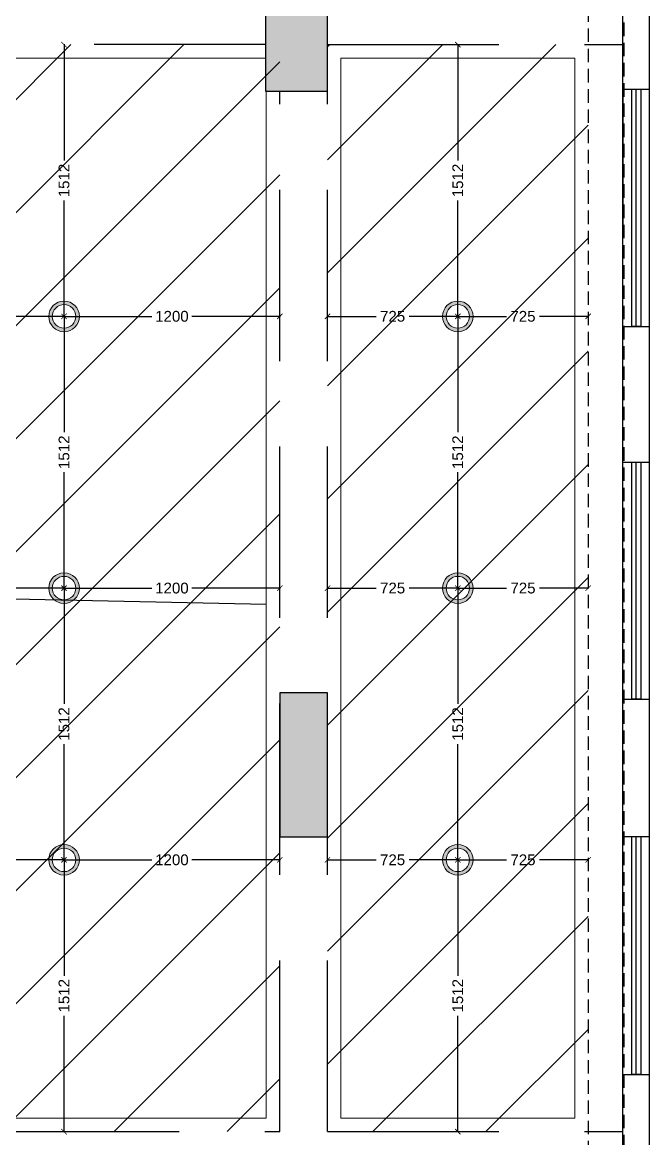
# Model space of a CAD drawing. Header units: millimetres. Extents: x 1464389 to 1998638, y -29162 to 256806.
# Drawn here: x 1727857 to 1731346, y 201195 to 207404 of the extents above; entities that cross this region are included whole.
import ezdxf

# ---------------------------------------------------------------- set-up
doc = ezdxf.new("R2010")
doc.units = ezdxf.units.MM
doc.header["$LTSCALE"] = 15
doc.header["$PDMODE"] = 35
doc.linetypes.add('DASHED2', pattern=[0.375, 0.25, -0.125])
doc.linetypes.add('HIDDEN', pattern=[9.525, 6.35, -3.175])
doc.layers.get('0').update_dxf_attribs({"lineweight": 5})
for name, color, linetype in [('A-WNDW', 4, 'Continuous'), ('COLUMN', 14, 'Continuous'), ('GFC Columns', 6, 'Continuous'), ('GFC Walls', 14, 'Continuous'), ('Layer 1', 7, 'Continuous'), ('S-beamline-7', 8, 'HIDDEN'), ('S-col-3', 3, 'Continuous'), ('S-pchat-9', 9, 'Continuous'), ('S-rcshd-252', 252, 'Continuous')]:
    doc.layers.add(name, color=color, linetype=linetype)
doc.layers.add('dimension', color=1, linetype='Continuous', lineweight=25)
doc.styles.add('ARIAL', font='arial.ttf')
doc.dimstyles.new('SC-25', dxfattribs={"dimtxt": 60, "dimasz": 30, "dimexe": 0, "dimexo": 0, "dimgap": 25, "dimtad": 0, "dimdec": 0, "dimzin": 0, "dimdsep": 46, "dimtxsty": 'ARIAL', "dimblk": 'ARCHTICK', "dimcen": 0.09, "dimdle": 3, "dimclrd": 251, "dimclre": 251, "dimclrt": 1, "dimadec": 0, "dimazin": 0, "dimtfac": 1, "dimtdec": 0, "dimtofl": 0, "dimtmove": 0, "dimatfit": 2, "dimfxl": 100, "dimtolj": 1, "dimtzin": 0, "dimarcsym": 0})

# ---------------------------------------------------------------- blocks, each defined once
blk = doc.blocks.new('C')
at = {"layer": 'S-rcshd-252'}
h = blk.add_hatch(color=1, dxfattribs=at)
h.dxf.hatch_style = 1
h.paths.add_polyline_path([(2188410.8, 910773.9), (2187960.8, 910773.9), (2187960.8, 909873.9), (2188260.8, 909873.9), (2188410.8, 909873.9)])
h.paths.add_polyline_path([(2188410.8, 899640.6), (2188260.8, 899640.6), (2187960.8, 899640.6), (2187960.8, 898740.6), (2188410.8, 898740.6)])
h.paths.add_polyline_path([(2188710.8, 896750.2), (2187960.8, 896750.2), (2187960.8, 896550.3), (2188710.8, 896550.3)])
h.paths.add_polyline_path([(2193256.1, 899640.7), (2192781.1, 899640.7), (2192781.1, 898685.7), (2193256.1, 898685.7)])
h.paths.add_polyline_path([(2193196.1, 896750.3), (2193134.9, 896750.3), (2193134.9, 896550.3), (2193196.1, 896550.3)])
h.paths.add_polyline_path([(2193346.1, 896613.9), (2193196.1, 896613.9), (2193196.1, 896550.3), (2193346.1, 896550.3)])
h.paths.add_polyline_path([(2193736.1, 896750.3), (2193196.1, 896750.3), (2193196.1, 896613.9), (2193736.1, 896613.9)])
h.paths.add_polyline_path([(2193886.1, 896613.9), (2193736.1, 896613.9), (2193346.1, 896613.9), (2193346.1, 896550.3), (2193886.1, 896550.3)])
h.paths.add_polyline_path([(2193886.1, 896750.3), (2193736.1, 896750.3), (2193736.1, 896613.9), (2193886.1, 896613.9)])
h.paths.add_polyline_path([(2198475.1, 899035.7), (2198000.1, 899035.7), (2198000.1, 898722.4), (2198475.1, 898720.3)])
h.paths.add_polyline_path([(2198475.1, 899650.7), (2198000.1, 899650.7), (2198000.1, 899035.7), (2198475.1, 899035.7)])
h.paths.add_polyline_path([(2203030.1, 897189.7), (2202880.1, 897189.7), (2202880.1, 896750.3), (2203030.1, 896750.3)])
h.paths.add_polyline_path([(2203145.1, 897189.7), (2203030.1, 897189.7), (2203030.1, 896750.3), (2203145.1, 896750.3)])
h.paths.add_polyline_path([(2203145.1, 896750.3), (2203030.1, 896750.3), (2203030.1, 896550.3), (2203145.1, 896550.3)])
h.paths.add_polyline_path([(2203030.1, 896750.3), (2202880.1, 896750.3), (2202880.1, 896550.3), (2203030.1, 896550.3)])
h.paths.add_polyline_path([(2203030.1, 896550.3), (2202880.1, 896550.3), (2202880.1, 896519.7), (2203030.1, 896519.7)])
h.paths.add_polyline_path([(2203145.1, 896550.3), (2203030.1, 896550.3), (2203030.1, 896519.7), (2203145.1, 896519.7)])
h.paths.add_polyline_path([(2208039.1, 896750.3), (2207774.1, 896750.3), (2207774.1, 896550.3), (2208039.1, 896550.3)])
h.paths.add_polyline_path([(2208039.1, 897189.7), (2207774.1, 897189.7), (2207774.1, 896750.3), (2208039.1, 896750.3)])
h.paths.add_polyline_path([(2208039.1, 896550.3), (2207774.1, 896550.3), (2207774.1, 896519.7), (2208039.1, 896519.7)])
h.paths.add_polyline_path([(2208039.1, 901490.7), (2207774.1, 901490.7), (2207774.1, 900690.7), (2208039.1, 900690.7)])
h.paths.add_polyline_path([(2208039.1, 905637.7), (2207694.1, 905637.7), (2207694.1, 904837.7), (2208039.1, 904837.7)])
h.paths.add_polyline_path([(2208039.1, 909711.8), (2207694.1, 909711.7), (2207694.1, 908911.8), (2208039.1, 908911.8)])
h.paths.add_polyline_path([(2203059.9, 910773.9), (2202609.9, 910773.9), (2202609.9, 909873.9), (2203059.9, 909873.9)])
h.paths.add_polyline_path([(2198475.1, 910773.9), (2198025.1, 910773.9), (2198025.1, 909873.9), (2198475.1, 909873.9)])
h.paths.add_polyline_path([(2193259.9, 910773.9), (2192809.9, 910773.9), (2192809.9, 909873.9), (2193259.9, 909873.9)])
at = {"layer": 'S-col-3', "color": 1, "lineweight": -3, "ltscale": 0.15}
for points in [[(2208039.1, 905637.7), (2207694.1, 905637.7), (2207694.1, 904837.7), (2208039.1, 904837.7)], [(2208039.1, 905637.7), (2207694.1, 905637.7), (2207694.1, 904837.7), (2208039.1, 904837.7)], [(2207774.1, 900690.7), (2208039.1, 900690.7), (2208039.1, 901490.7), (2207774.1, 901490.7)], [(2207774.1, 900690.7), (2208039.1, 900690.7), (2208039.1, 901490.7), (2207774.1, 901490.7)]]:
    blk.add_lwpolyline(points, close=True, dxfattribs=at)
blk = doc.blocks.new('3rd floor beam')
at = {"layer": 'GFC Walls', "color": 252, "linetype": 'DASHED2', "ltscale": 20, "true_color": 0x939598}
for points in [[(2205673.3, 735816.4), (2205673.3, 750220.6)], [(2205473.3, 749920.6), (2205473.3, 736197)]]:
    blk.add_lwpolyline(points, dxfattribs=at)
at = {"layer": 'S-beamline-7', "color": 9, "ltscale": 10, "true_color": 0xc7c8ca}
for points in [[(2203678.3, 744543.4), (2199389.3, 744543.4), (2199389.3, 738497.4), (2203758.3, 738497.4), (2203758.3, 744284.4)], [(2204023.3, 744543.4), (2205665.3, 744543.4)], [(2204023.3, 738497.4), (2204023.3, 744543.4)], [(2204023.3, 738497.4), (2205665.3, 738497.4)]]:
    blk.add_lwpolyline(points, dxfattribs=at)
blk = doc.blocks.new('outer wall')
blk.add_line((898732.9, -157382.1), (898732.9, -156059.1))
at = {"layer": 'A-WNDW', "ltscale": 0.5}
for points in [[(898632.9, -153221.1), (898632.9, -151901.1), (898682.9, -151901.1), (898682.9, -153221.1)], [(898632.9, -155294.1), (898632.9, -153976.1), (898682.9, -153976.1), (898682.9, -155294.1)], [(898632.9, -157382.1), (898632.9, -156059.1), (898682.9, -156059.1), (898682.9, -157382.1)]]:
    blk.add_lwpolyline(points, close=True, dxfattribs=at)
for points in [[(898657.9, -153221.1), (898657.9, -151901.1)], [(898657.9, -155294.1), (898657.9, -153976.1)], [(898657.9, -157382.1), (898657.9, -156059.1)]]:
    blk.add_lwpolyline(points, dxfattribs=at)
at = {"layer": 'GFC Walls'}
for p, q in [((898732.9, -160381.1), (898732.9, -147041.1)), ((898582.9, -153221.1), (898582.9, -151146.1)), ((898582.9, -153206.1), (898582.9, -151888.1)), ((898582.9, -153221.1), (898582.9, -151901.1)), ((898582.9, -151901.1), (898582.9, -152656.1)), ((898582.9, -156059.1), (898582.9, -153221.1)), ((898582.9, -159461.1), (898582.9, -157382.1))]:
    blk.add_line(p, q, dxfattribs=at)
at = {"layer": 'Layer 1'}
for p, q in [((898582.9, -151901.1), (898732.9, -151901.1)), ((898582.9, -153221.1), (898732.9, -153221.1)), ((898582.9, -153221.1), (898732.9, -153221.1)), ((898582.9, -153976.1), (898732.9, -153976.1)), ((898582.9, -155294.1), (898732.9, -155294.1)), ((898582.9, -157382.1), (898582.9, -156059.1)), ((898582.9, -156059.1), (898732.9, -156059.1)), ((898582.9, -156059.1), (898732.9, -156059.1)), ((898582.9, -157382.1), (898732.9, -157382.1))]:
    blk.add_line(p, q, dxfattribs=at)
blk = doc.blocks.new('Hanging light')
h = blk.add_hatch(color=30)
h.dxf.hatch_style = 1
h.set_gradient(color1=(242, 103, 34), color2=(255, 255, 0), name='CYLINDER')
h.paths.add_polyline_path([(163326.4, 34665.3, 1), (163155.9, 34665.3, 1)])
h.paths.add_polyline_path([(163175.9, 34665.3, -1), (163306.4, 34665.3, -1)], flags=16)
at = {"color": 3}
for radius in [85.2, 65.2]:
    blk.add_circle((163241.2, 34665.3), radius, dxfattribs=at)
blk = doc.blocks.new('_ArchTick')
at = {"color": 0, "linetype": 'ByBlock', "const_width": 0.15}
blk.add_lwpolyline([(-0.5, -0.5), (0.5, 0.5)], dxfattribs=at)
blk = doc.blocks.new('*D962')
at = {"layer": 'Defpoints', "color": 0, "ltscale": 0.25, "transparency": 16777216}
for p in [(1726120.3, 202745.4), (1728089.3, 202745.4), (1728089.3, 202745.4)]:
    blk.add_point(p, dxfattribs=at)
at = {"layer": 'dimension', "color": 251, "lineweight": -2, "ltscale": 0.25, "transparency": 16777216}
for p, q in [((1726117.3, 202745.4), (1726993, 202745.4)), ((1726120.3, 202745.4), (1726120.3, 202745.4)), ((1728092.3, 202745.4), (1727216.7, 202745.4)), ((1728089.3, 202745.4), (1728089.3, 202745.4))]:
    blk.add_line(p, q, dxfattribs=at)
at = {"layer": 'dimension', "color": 251, "lineweight": -2, "ltscale": 0.25, "transparency": 16777216, "xscale": 30, "yscale": 30, "zscale": 30, "rotation": 180}
blk.add_blockref('_ArchTick', (1726120.3, 202745.4), dxfattribs=at)
at = {"layer": 'dimension', "color": 251, "lineweight": -2, "ltscale": 0.25, "transparency": 16777216, "xscale": 30, "yscale": 30, "zscale": 30}
blk.add_blockref('_ArchTick', (1728089.3, 202745.4), dxfattribs=at)
at = {"layer": 'dimension', "color": 1, "ltscale": 0.25, "transparency": 16777216, "insert": (1727104.8, 202745.4), "char_height": 60, "attachment_point": 5, "style": 'ARIAL'}
blk.add_mtext('\\A1;1969', dxfattribs=at)
blk = doc.blocks.new('*D965')
at = {"layer": 'Defpoints', "color": 0, "ltscale": 0.25, "transparency": 16777216}
for p in [(1728089.3, 202745.4), (1728089.3, 201233.9), (1728089.3, 201233.9)]:
    blk.add_point(p, dxfattribs=at)
at = {"layer": 'dimension', "color": 251, "lineweight": -2, "ltscale": 0.25, "transparency": 16777216}
for p, q in [((1728089.3, 202748.4), (1728089.3, 202101.1)), ((1728089.3, 202745.4), (1728089.3, 202745.4)), ((1728089.3, 201230.9), (1728089.3, 201878.2)), ((1728089.3, 201233.9), (1728089.3, 201233.9))]:
    blk.add_line(p, q, dxfattribs=at)
at = {"layer": 'dimension', "color": 251, "lineweight": -2, "ltscale": 0.25, "transparency": 16777216, "xscale": 30, "yscale": 30, "zscale": 30}
for p, rotation in [((1728089.3, 202745.4), 90), ((1728089.3, 201233.9), 270)]:
    blk.add_blockref('_ArchTick', p, dxfattribs=dict(at, rotation=rotation))
at = {"layer": 'dimension', "color": 1, "ltscale": 0.25, "transparency": 16777216, "insert": (1728089.3, 201989.7), "char_height": 60, "attachment_point": 5, "rotation": 90, "style": 'ARIAL'}
blk.add_mtext('\\A1;1512', dxfattribs=at)
blk = doc.blocks.new('*D966')
at = {"layer": 'Defpoints', "color": 0, "ltscale": 0.25, "transparency": 16777216}
for p in [(1728089.3, 204256.9), (1728089.3, 204256.9), (1728089.3, 202745.4)]:
    blk.add_point(p, dxfattribs=at)
at = {"layer": 'dimension', "color": 251, "lineweight": -2, "ltscale": 0.25, "transparency": 16777216}
for p, q in [((1728089.3, 204259.9), (1728089.3, 203612.6)), ((1728089.3, 204256.9), (1728089.3, 204256.9)), ((1728089.3, 202742.4), (1728089.3, 203389.7)), ((1728089.3, 202745.4), (1728089.3, 202745.4))]:
    blk.add_line(p, q, dxfattribs=at)
at = {"layer": 'dimension', "color": 251, "lineweight": -2, "ltscale": 0.25, "transparency": 16777216, "xscale": 30, "yscale": 30, "zscale": 30}
for p, rotation in [((1728089.3, 204256.9), 90), ((1728089.3, 202745.4), 270)]:
    blk.add_blockref('_ArchTick', p, dxfattribs=dict(at, rotation=rotation))
at = {"layer": 'dimension', "color": 1, "ltscale": 0.25, "transparency": 16777216, "insert": (1728089.3, 203501.2), "char_height": 60, "attachment_point": 5, "rotation": 90, "style": 'ARIAL'}
blk.add_mtext('\\A1;1512', dxfattribs=at)
blk = doc.blocks.new('*D968')
at = {"layer": 'Defpoints', "color": 0, "ltscale": 0.25, "transparency": 16777216}
for p in [(1726120.3, 204256.9), (1728089.3, 204256.9), (1728089.3, 204256.9)]:
    blk.add_point(p, dxfattribs=at)
at = {"layer": 'dimension', "color": 251, "lineweight": -2, "ltscale": 0.25, "transparency": 16777216}
for p, q in [((1726117.3, 204256.9), (1726993, 204256.9)), ((1726120.3, 204256.9), (1726120.3, 204256.9)), ((1728092.3, 204256.9), (1727216.7, 204256.9)), ((1728089.3, 204256.9), (1728089.3, 204256.9))]:
    blk.add_line(p, q, dxfattribs=at)
at = {"layer": 'dimension', "color": 251, "lineweight": -2, "ltscale": 0.25, "transparency": 16777216, "xscale": 30, "yscale": 30, "zscale": 30, "rotation": 180}
blk.add_blockref('_ArchTick', (1726120.3, 204256.9), dxfattribs=at)
at = {"layer": 'dimension', "color": 251, "lineweight": -2, "ltscale": 0.25, "transparency": 16777216, "xscale": 30, "yscale": 30, "zscale": 30}
blk.add_blockref('_ArchTick', (1728089.3, 204256.9), dxfattribs=at)
at = {"layer": 'dimension', "color": 1, "ltscale": 0.25, "transparency": 16777216, "insert": (1727104.8, 204256.9), "char_height": 60, "attachment_point": 5, "style": 'ARIAL'}
blk.add_mtext('\\A1;1969', dxfattribs=at)
blk = doc.blocks.new('*D970')
at = {"layer": 'Defpoints', "color": 0, "ltscale": 0.25, "transparency": 16777216}
for p in [(1730279.3, 202745.4), (1730279.3, 201233.9), (1730279.3, 201233.9)]:
    blk.add_point(p, dxfattribs=at)
at = {"layer": 'dimension', "color": 251, "lineweight": -2, "ltscale": 0.25, "transparency": 16777216}
for p, q in [((1730279.3, 202748.4), (1730279.3, 202101.1)), ((1730279.3, 202745.4), (1730279.3, 202745.4)), ((1730279.3, 201230.9), (1730279.3, 201878.2)), ((1730279.3, 201233.9), (1730279.3, 201233.9))]:
    blk.add_line(p, q, dxfattribs=at)
at = {"layer": 'dimension', "color": 251, "lineweight": -2, "ltscale": 0.25, "transparency": 16777216, "xscale": 30, "yscale": 30, "zscale": 30}
for p, rotation in [((1730279.3, 202745.4), 90), ((1730279.3, 201233.9), 270)]:
    blk.add_blockref('_ArchTick', p, dxfattribs=dict(at, rotation=rotation))
at = {"layer": 'dimension', "color": 1, "ltscale": 0.25, "transparency": 16777216, "insert": (1730279.3, 201989.7), "char_height": 60, "attachment_point": 5, "rotation": 90, "style": 'ARIAL'}
blk.add_mtext('\\A1;1512', dxfattribs=at)
blk = doc.blocks.new('*D971')
at = {"layer": 'Defpoints', "color": 0, "ltscale": 0.25, "transparency": 16777216}
for p in [(1730279.3, 204256.9), (1730279.3, 204256.9), (1730279.3, 202745.4)]:
    blk.add_point(p, dxfattribs=at)
at = {"layer": 'dimension', "color": 251, "lineweight": -2, "ltscale": 0.25, "transparency": 16777216}
for p, q in [((1730279.3, 204259.9), (1730279.3, 203612.6)), ((1730279.3, 204256.9), (1730279.3, 204256.9)), ((1730279.3, 202742.4), (1730279.3, 203389.7)), ((1730279.3, 202745.4), (1730279.3, 202745.4))]:
    blk.add_line(p, q, dxfattribs=at)
at = {"layer": 'dimension', "color": 251, "lineweight": -2, "ltscale": 0.25, "transparency": 16777216, "xscale": 30, "yscale": 30, "zscale": 30}
for p, rotation in [((1730279.3, 204256.9), 90), ((1730279.3, 202745.4), 270)]:
    blk.add_blockref('_ArchTick', p, dxfattribs=dict(at, rotation=rotation))
at = {"layer": 'dimension', "color": 1, "ltscale": 0.25, "transparency": 16777216, "insert": (1730279.3, 203501.2), "char_height": 60, "attachment_point": 5, "rotation": 90, "style": 'ARIAL'}
blk.add_mtext('\\A1;1512', dxfattribs=at)
blk = doc.blocks.new('*D972')
at = {"layer": 'Defpoints', "color": 0, "ltscale": 0.25, "transparency": 16777216}
for p in [(1730279.3, 205768.4), (1730279.3, 205768.4), (1730279.3, 204256.9)]:
    blk.add_point(p, dxfattribs=at)
at = {"layer": 'dimension', "color": 251, "lineweight": -2, "ltscale": 0.25, "transparency": 16777216}
for p, q in [((1730279.3, 205771.4), (1730279.3, 205124.1)), ((1730279.3, 205768.4), (1730279.3, 205768.4)), ((1730279.3, 204253.9), (1730279.3, 204901.2)), ((1730279.3, 204256.9), (1730279.3, 204256.9))]:
    blk.add_line(p, q, dxfattribs=at)
at = {"layer": 'dimension', "color": 251, "lineweight": -2, "ltscale": 0.25, "transparency": 16777216, "xscale": 30, "yscale": 30, "zscale": 30}
for p, rotation in [((1730279.3, 205768.4), 90), ((1730279.3, 204256.9), 270)]:
    blk.add_blockref('_ArchTick', p, dxfattribs=dict(at, rotation=rotation))
at = {"layer": 'dimension', "color": 1, "ltscale": 0.25, "transparency": 16777216, "insert": (1730279.3, 205012.7), "char_height": 60, "attachment_point": 5, "rotation": 90, "style": 'ARIAL'}
blk.add_mtext('\\A1;1512', dxfattribs=at)
blk = doc.blocks.new('*D973')
at = {"layer": 'Defpoints', "color": 0, "ltscale": 0.25, "transparency": 16777216}
for p in [(1730279.3, 207279.9), (1730279.3, 207279.9), (1730279.3, 205768.4)]:
    blk.add_point(p, dxfattribs=at)
at = {"layer": 'dimension', "color": 251, "lineweight": -2, "ltscale": 0.25, "transparency": 16777216}
for p, q in [((1730279.3, 207282.9), (1730279.3, 206635.6)), ((1730279.3, 207279.9), (1730279.3, 207279.9)), ((1730279.3, 205765.4), (1730279.3, 206412.7)), ((1730279.3, 205768.4), (1730279.3, 205768.4))]:
    blk.add_line(p, q, dxfattribs=at)
at = {"layer": 'dimension', "color": 251, "lineweight": -2, "ltscale": 0.25, "transparency": 16777216, "xscale": 30, "yscale": 30, "zscale": 30}
for p, rotation in [((1730279.3, 207279.9), 90), ((1730279.3, 205768.4), 270)]:
    blk.add_blockref('_ArchTick', p, dxfattribs=dict(at, rotation=rotation))
at = {"layer": 'dimension', "color": 1, "ltscale": 0.25, "transparency": 16777216, "insert": (1730279.3, 206524.2), "char_height": 60, "attachment_point": 5, "rotation": 90, "style": 'ARIAL'}
blk.add_mtext('\\A1;1512', dxfattribs=at)
blk = doc.blocks.new('*D974')
at = {"layer": 'Defpoints', "color": 0, "ltscale": 0.25, "transparency": 16777216}
for p in [(1730279.3, 205768.4), (1731004.3, 205768.4), (1731004.3, 205768.4)]:
    blk.add_point(p, dxfattribs=at)
at = {"layer": 'dimension', "color": 251, "lineweight": -2, "ltscale": 0.25, "transparency": 16777216}
for p, q in [((1730276.3, 205768.4), (1730550.6, 205768.4)), ((1731007.3, 205768.4), (1730733.1, 205768.4))]:
    blk.add_line(p, q, dxfattribs=at)
at = {"layer": 'dimension', "color": 251, "lineweight": -2, "ltscale": 0.25, "transparency": 16777216, "xscale": 30, "yscale": 30, "zscale": 30, "rotation": 180}
blk.add_blockref('_ArchTick', (1730279.3, 205768.4), dxfattribs=at)
at = {"layer": 'dimension', "color": 251, "lineweight": -2, "ltscale": 0.25, "transparency": 16777216, "xscale": 30, "yscale": 30, "zscale": 30}
blk.add_blockref('_ArchTick', (1731004.3, 205768.4), dxfattribs=at)
at = {"layer": 'dimension', "color": 1, "ltscale": 0.25, "transparency": 16777216, "insert": (1730641.8, 205768.4), "char_height": 60, "attachment_point": 5, "style": 'ARIAL'}
blk.add_mtext('\\A1;725', dxfattribs=at)
blk = doc.blocks.new('*D975')
at = {"layer": 'Defpoints', "color": 0, "ltscale": 0.25, "transparency": 16777216}
for p in [(1729554.3, 205768.4), (1729554.3, 205768.4), (1730279.3, 205768.4)]:
    blk.add_point(p, dxfattribs=at)
at = {"layer": 'dimension', "color": 251, "lineweight": -2, "ltscale": 0.25, "transparency": 16777216}
for p, q in [((1729551.3, 205768.4), (1729825.6, 205768.4)), ((1730282.3, 205768.4), (1730008.1, 205768.4))]:
    blk.add_line(p, q, dxfattribs=at)
at = {"layer": 'dimension', "color": 251, "lineweight": -2, "ltscale": 0.25, "transparency": 16777216, "xscale": 30, "yscale": 30, "zscale": 30, "rotation": 180}
blk.add_blockref('_ArchTick', (1729554.3, 205768.4), dxfattribs=at)
at = {"layer": 'dimension', "color": 251, "lineweight": -2, "ltscale": 0.25, "transparency": 16777216, "xscale": 30, "yscale": 30, "zscale": 30}
blk.add_blockref('_ArchTick', (1730279.3, 205768.4), dxfattribs=at)
at = {"layer": 'dimension', "color": 1, "ltscale": 0.25, "transparency": 16777216, "insert": (1729916.8, 205768.4), "char_height": 60, "attachment_point": 5, "style": 'ARIAL'}
blk.add_mtext('\\A1;725', dxfattribs=at)
blk = doc.blocks.new('*D976')
at = {"layer": 'Defpoints', "color": 0, "ltscale": 0.25, "transparency": 16777216}
for p in [(1730279.3, 204256.9), (1731004.3, 204256.9), (1731004.3, 204256.9)]:
    blk.add_point(p, dxfattribs=at)
at = {"layer": 'dimension', "color": 251, "lineweight": -2, "ltscale": 0.25, "transparency": 16777216}
for p, q in [((1730276.3, 204256.9), (1730550.6, 204256.9)), ((1731007.3, 204256.9), (1730733.1, 204256.9))]:
    blk.add_line(p, q, dxfattribs=at)
at = {"layer": 'dimension', "color": 251, "lineweight": -2, "ltscale": 0.25, "transparency": 16777216, "xscale": 30, "yscale": 30, "zscale": 30, "rotation": 180}
blk.add_blockref('_ArchTick', (1730279.3, 204256.9), dxfattribs=at)
at = {"layer": 'dimension', "color": 251, "lineweight": -2, "ltscale": 0.25, "transparency": 16777216, "xscale": 30, "yscale": 30, "zscale": 30}
blk.add_blockref('_ArchTick', (1731004.3, 204256.9), dxfattribs=at)
at = {"layer": 'dimension', "color": 1, "ltscale": 0.25, "transparency": 16777216, "insert": (1730641.8, 204256.9), "char_height": 60, "attachment_point": 5, "style": 'ARIAL'}
blk.add_mtext('\\A1;725', dxfattribs=at)
blk = doc.blocks.new('*D977')
at = {"layer": 'Defpoints', "color": 0, "ltscale": 0.25, "transparency": 16777216}
for p in [(1729554.3, 204256.9), (1729554.3, 204256.9), (1730279.3, 204256.9)]:
    blk.add_point(p, dxfattribs=at)
at = {"layer": 'dimension', "color": 251, "lineweight": -2, "ltscale": 0.25, "transparency": 16777216}
for p, q in [((1729551.3, 204256.9), (1729825.6, 204256.9)), ((1730282.3, 204256.9), (1730008.1, 204256.9))]:
    blk.add_line(p, q, dxfattribs=at)
at = {"layer": 'dimension', "color": 251, "lineweight": -2, "ltscale": 0.25, "transparency": 16777216, "xscale": 30, "yscale": 30, "zscale": 30, "rotation": 180}
blk.add_blockref('_ArchTick', (1729554.3, 204256.9), dxfattribs=at)
at = {"layer": 'dimension', "color": 251, "lineweight": -2, "ltscale": 0.25, "transparency": 16777216, "xscale": 30, "yscale": 30, "zscale": 30}
blk.add_blockref('_ArchTick', (1730279.3, 204256.9), dxfattribs=at)
at = {"layer": 'dimension', "color": 1, "ltscale": 0.25, "transparency": 16777216, "insert": (1729916.8, 204256.9), "char_height": 60, "attachment_point": 5, "style": 'ARIAL'}
blk.add_mtext('\\A1;725', dxfattribs=at)
blk = doc.blocks.new('*D978')
at = {"layer": 'Defpoints', "color": 0, "ltscale": 0.25, "transparency": 16777216}
for p in [(1730279.3, 202745.4), (1731004.3, 202745.4), (1731004.3, 202745.4)]:
    blk.add_point(p, dxfattribs=at)
at = {"layer": 'dimension', "color": 251, "lineweight": -2, "ltscale": 0.25, "transparency": 16777216}
for p, q in [((1730276.3, 202745.4), (1730550.6, 202745.4)), ((1731007.3, 202745.4), (1730733.1, 202745.4))]:
    blk.add_line(p, q, dxfattribs=at)
at = {"layer": 'dimension', "color": 251, "lineweight": -2, "ltscale": 0.25, "transparency": 16777216, "xscale": 30, "yscale": 30, "zscale": 30, "rotation": 180}
blk.add_blockref('_ArchTick', (1730279.3, 202745.4), dxfattribs=at)
at = {"layer": 'dimension', "color": 251, "lineweight": -2, "ltscale": 0.25, "transparency": 16777216, "xscale": 30, "yscale": 30, "zscale": 30}
blk.add_blockref('_ArchTick', (1731004.3, 202745.4), dxfattribs=at)
at = {"layer": 'dimension', "color": 1, "ltscale": 0.25, "transparency": 16777216, "insert": (1730641.8, 202745.4), "char_height": 60, "attachment_point": 5, "style": 'ARIAL'}
blk.add_mtext('\\A1;725', dxfattribs=at)
blk = doc.blocks.new('*D979')
at = {"layer": 'Defpoints', "color": 0, "ltscale": 0.25, "transparency": 16777216}
for p in [(1729554.3, 202745.4), (1729554.3, 202745.4), (1730279.3, 202745.4)]:
    blk.add_point(p, dxfattribs=at)
at = {"layer": 'dimension', "color": 251, "lineweight": -2, "ltscale": 0.25, "transparency": 16777216}
for p, q in [((1729551.3, 202745.4), (1729825.6, 202745.4)), ((1730282.3, 202745.4), (1730008.1, 202745.4))]:
    blk.add_line(p, q, dxfattribs=at)
at = {"layer": 'dimension', "color": 251, "lineweight": -2, "ltscale": 0.25, "transparency": 16777216, "xscale": 30, "yscale": 30, "zscale": 30, "rotation": 180}
blk.add_blockref('_ArchTick', (1729554.3, 202745.4), dxfattribs=at)
at = {"layer": 'dimension', "color": 251, "lineweight": -2, "ltscale": 0.25, "transparency": 16777216, "xscale": 30, "yscale": 30, "zscale": 30}
blk.add_blockref('_ArchTick', (1730279.3, 202745.4), dxfattribs=at)
at = {"layer": 'dimension', "color": 1, "ltscale": 0.25, "transparency": 16777216, "insert": (1729916.8, 202745.4), "char_height": 60, "attachment_point": 5, "style": 'ARIAL'}
blk.add_mtext('\\A1;725', dxfattribs=at)
blk = doc.blocks.new('*D986')
at = {"layer": 'Defpoints', "color": 0, "ltscale": 0.25, "transparency": 16777216}
for p in [(1728089.3, 202745.4), (1729289.3, 202745.4), (1729289.3, 202745.4)]:
    blk.add_point(p, dxfattribs=at)
at = {"layer": 'dimension', "color": 251, "lineweight": -2, "ltscale": 0.25, "transparency": 16777216}
for p, q in [((1728086.3, 202745.4), (1728577.7, 202745.4)), ((1728089.3, 202745.4), (1728089.3, 202745.4)), ((1729292.3, 202745.4), (1728801, 202745.4)), ((1729289.3, 202745.4), (1729289.3, 202745.4))]:
    blk.add_line(p, q, dxfattribs=at)
at = {"layer": 'dimension', "color": 251, "lineweight": -2, "ltscale": 0.25, "transparency": 16777216, "xscale": 30, "yscale": 30, "zscale": 30, "rotation": 180}
blk.add_blockref('_ArchTick', (1728089.3, 202745.4), dxfattribs=at)
at = {"layer": 'dimension', "color": 251, "lineweight": -2, "ltscale": 0.25, "transparency": 16777216, "xscale": 30, "yscale": 30, "zscale": 30}
blk.add_blockref('_ArchTick', (1729289.3, 202745.4), dxfattribs=at)
at = {"layer": 'dimension', "color": 1, "ltscale": 0.25, "transparency": 16777216, "insert": (1728689.3, 202745.4), "char_height": 60, "attachment_point": 5, "style": 'ARIAL'}
blk.add_mtext('\\A1;1200', dxfattribs=at)
blk = doc.blocks.new('*D987')
at = {"layer": 'Defpoints', "color": 0, "ltscale": 0.25, "transparency": 16777216}
for p in [(1728089.3, 204256.9), (1729289.3, 204256.9), (1729289.3, 204256.9)]:
    blk.add_point(p, dxfattribs=at)
at = {"layer": 'dimension', "color": 251, "lineweight": -2, "ltscale": 0.25, "transparency": 16777216}
for p, q in [((1728086.3, 204256.9), (1728577.7, 204256.9)), ((1728089.3, 204256.9), (1728089.3, 204256.9)), ((1729292.3, 204256.9), (1728801, 204256.9)), ((1729289.3, 204256.9), (1729289.3, 204256.9))]:
    blk.add_line(p, q, dxfattribs=at)
at = {"layer": 'dimension', "color": 251, "lineweight": -2, "ltscale": 0.25, "transparency": 16777216, "xscale": 30, "yscale": 30, "zscale": 30, "rotation": 180}
blk.add_blockref('_ArchTick', (1728089.3, 204256.9), dxfattribs=at)
at = {"layer": 'dimension', "color": 251, "lineweight": -2, "ltscale": 0.25, "transparency": 16777216, "xscale": 30, "yscale": 30, "zscale": 30}
blk.add_blockref('_ArchTick', (1729289.3, 204256.9), dxfattribs=at)
at = {"layer": 'dimension', "color": 1, "ltscale": 0.25, "transparency": 16777216, "insert": (1728689.3, 204256.9), "char_height": 60, "attachment_point": 5, "style": 'ARIAL'}
blk.add_mtext('\\A1;1200', dxfattribs=at)
blk = doc.blocks.new('*D790')
at = {"layer": 'Defpoints', "color": 0, "ltscale": 0.25, "transparency": 16777216}
for p in [(1728089.3, 205768.4), (1728089.3, 205768.4), (1728089.3, 204256.9)]:
    blk.add_point(p, dxfattribs=at)
at = {"layer": 'dimension', "color": 251, "lineweight": -2, "ltscale": 0.25, "transparency": 16777216}
for p, q in [((1728089.3, 205771.4), (1728089.3, 205124.1)), ((1728089.3, 205768.4), (1728089.3, 205768.4)), ((1728089.3, 204253.9), (1728089.3, 204901.2)), ((1728089.3, 204256.9), (1728089.3, 204256.9))]:
    blk.add_line(p, q, dxfattribs=at)
at = {"layer": 'dimension', "color": 251, "lineweight": -2, "ltscale": 0.25, "transparency": 16777216, "xscale": 30, "yscale": 30, "zscale": 30}
for p, rotation in [((1728089.3, 205768.4), 90), ((1728089.3, 204256.9), 270)]:
    blk.add_blockref('_ArchTick', p, dxfattribs=dict(at, rotation=rotation))
at = {"layer": 'dimension', "color": 1, "ltscale": 0.25, "transparency": 16777216, "insert": (1728089.3, 205012.7), "char_height": 60, "attachment_point": 5, "rotation": 90, "style": 'ARIAL'}
blk.add_mtext('\\A1;1512', dxfattribs=at)
blk = doc.blocks.new('*D792')
at = {"layer": 'Defpoints', "color": 0, "ltscale": 0.25, "transparency": 16777216}
for p in [(1726120.3, 205768.4), (1728089.3, 205768.4), (1728089.3, 205768.4)]:
    blk.add_point(p, dxfattribs=at)
at = {"layer": 'dimension', "color": 251, "lineweight": -2, "ltscale": 0.25, "transparency": 16777216}
for p, q in [((1726117.3, 205768.4), (1726993, 205768.4)), ((1726120.3, 205768.4), (1726120.3, 205768.4)), ((1728092.3, 205768.4), (1727216.7, 205768.4)), ((1728089.3, 205768.4), (1728089.3, 205768.4))]:
    blk.add_line(p, q, dxfattribs=at)
at = {"layer": 'dimension', "color": 251, "lineweight": -2, "ltscale": 0.25, "transparency": 16777216, "xscale": 30, "yscale": 30, "zscale": 30, "rotation": 180}
blk.add_blockref('_ArchTick', (1726120.3, 205768.4), dxfattribs=at)
at = {"layer": 'dimension', "color": 251, "lineweight": -2, "ltscale": 0.25, "transparency": 16777216, "xscale": 30, "yscale": 30, "zscale": 30}
blk.add_blockref('_ArchTick', (1728089.3, 205768.4), dxfattribs=at)
at = {"layer": 'dimension', "color": 1, "ltscale": 0.25, "transparency": 16777216, "insert": (1727104.8, 205768.4), "char_height": 60, "attachment_point": 5, "style": 'ARIAL'}
blk.add_mtext('\\A1;1969', dxfattribs=at)
blk = doc.blocks.new('*D794')
at = {"layer": 'Defpoints', "color": 0, "ltscale": 0.25, "transparency": 16777216}
for p in [(1728089.3, 205768.4), (1729289.3, 205768.4), (1729289.3, 205768.4)]:
    blk.add_point(p, dxfattribs=at)
at = {"layer": 'dimension', "color": 251, "lineweight": -2, "ltscale": 0.25, "transparency": 16777216}
for p, q in [((1728086.3, 205768.4), (1728577.7, 205768.4)), ((1728089.3, 205768.4), (1728089.3, 205768.4)), ((1729292.3, 205768.4), (1728801, 205768.4)), ((1729289.3, 205768.4), (1729289.3, 205768.4))]:
    blk.add_line(p, q, dxfattribs=at)
at = {"layer": 'dimension', "color": 251, "lineweight": -2, "ltscale": 0.25, "transparency": 16777216, "xscale": 30, "yscale": 30, "zscale": 30, "rotation": 180}
blk.add_blockref('_ArchTick', (1728089.3, 205768.4), dxfattribs=at)
at = {"layer": 'dimension', "color": 251, "lineweight": -2, "ltscale": 0.25, "transparency": 16777216, "xscale": 30, "yscale": 30, "zscale": 30}
blk.add_blockref('_ArchTick', (1729289.3, 205768.4), dxfattribs=at)
at = {"layer": 'dimension', "color": 1, "ltscale": 0.25, "transparency": 16777216, "insert": (1728689.3, 205768.4), "char_height": 60, "attachment_point": 5, "style": 'ARIAL'}
blk.add_mtext('\\A1;1200', dxfattribs=at)
blk = doc.blocks.new('*D796')
at = {"layer": 'Defpoints', "color": 0, "ltscale": 0.25, "transparency": 16777216}
for p in [(1728089.3, 207279.9), (1728089.3, 207279.9), (1728089.3, 205768.4)]:
    blk.add_point(p, dxfattribs=at)
at = {"layer": 'dimension', "color": 251, "lineweight": -2, "ltscale": 0.25, "transparency": 16777216}
for p, q in [((1728089.3, 207282.9), (1728089.3, 206635.6)), ((1728089.3, 207279.9), (1728089.3, 207279.9)), ((1728089.3, 205765.4), (1728089.3, 206412.7)), ((1728089.3, 205768.4), (1728089.3, 205768.4))]:
    blk.add_line(p, q, dxfattribs=at)
at = {"layer": 'dimension', "color": 251, "lineweight": -2, "ltscale": 0.25, "transparency": 16777216, "xscale": 30, "yscale": 30, "zscale": 30}
for p, rotation in [((1728089.3, 207279.9), 90), ((1728089.3, 205768.4), 270)]:
    blk.add_blockref('_ArchTick', p, dxfattribs=dict(at, rotation=rotation))
at = {"layer": 'dimension', "color": 1, "ltscale": 0.25, "transparency": 16777216, "insert": (1728089.3, 206524.2), "char_height": 60, "attachment_point": 5, "rotation": 90, "style": 'ARIAL'}
blk.add_mtext('\\A1;1512', dxfattribs=at)

msp = doc.modelspace()

# ---------------------------------------------------------------- hatches: boundary and pattern name
at = {"true_color": 0x636466}
h = msp.add_hatch(dxfattribs=at)
h.set_pattern_fill('ANSI31', color=251, scale=140)
h.set_pattern_definition([(45, (882263.97, 177990.95), (-314.30896, 314.30896), [])])
h.paths.add_polyline_path([(1729289.3, 207279.9), (1724920.3, 207279.9), (1724920.3, 201233.9), (1729289.3, 201233.9)])
h.paths.add_polyline_path([(1729227.3, 211429.9), (1724920.3, 211429.9), (1724920.3, 207579.9), (1729227.3, 207579.9)])
h = msp.add_hatch(dxfattribs=at)
h.set_pattern_fill('ANSI31', color=251, scale=140)
h.set_pattern_definition([(45, (845976.2, -70323.26), (-314.30896, 314.30896), [])])
h.paths.add_polyline_path([(1729289.3, 200883.9), (1724920.3, 200883.9), (1724920.3, 198933.5), (1729289.3, 198933.5)])
h.paths.add_polyline_path([(1731004.3, 200883.9), (1729554.3, 200883.9), (1729554.3, 198933.5), (1731004.3, 198933.5)])
h.paths.add_polyline_path([(1731004.3, 207279.9), (1729554.3, 207279.9), (1729554.3, 201233.9), (1731004.3, 201233.9)])

# ---------------------------------------------------------------- linework, layer by layer
at = {"ltscale": 0.25}
msp.add_line((1729209.3, 207261.9), (1729209.3, 207279.9), dxfattribs=at)
msp.add_lwpolyline([(1729209.3, 207820.9), (1729554.3, 207820.9), (1729554.3, 207020.9), (1729209.3, 207020.9)], close=True, dxfattribs=at)
at = {"color": 32, "true_color": 0xcd6928}
for points in [[(1729209.3, 207204.9), (1724995.3, 207204.9)], [(1730929.3, 207204.9), (1729629.3, 207204.9)], [(1729629.3, 201308.9), (1729629.3, 207204.9)], [(1730929.3, 207204.9), (1730929.3, 201308.9)], [(1729214.3, 207020.9), (1729214.3, 201308.9)], [(1724995.3, 201308.9), (1729214.3, 201308.9)], [(1729629.3, 201308.9), (1730929.3, 201308.9)]]:
    msp.add_lwpolyline(points, dxfattribs=at)
at = {"layer": 'COLUMN', "color": 240, "true_color": 0xed1f24}
for points in [[(1729554.3, 207820.9), (1729209.3, 207820.9), (1729209.3, 207020.9), (1729554.3, 207020.9)], [(1729289.3, 202873.9), (1729554.3, 202873.9), (1729554.3, 203673.9), (1729289.3, 203673.9)]]:
    msp.add_lwpolyline(points, close=True, dxfattribs=at)
at = {"layer": 'GFC Columns'}
msp.add_lwpolyline([(1729554.3, 207820.9), (1729209.3, 207820.9), (1729209.3, 207020.9), (1729554.3, 207020.9)], close=True, dxfattribs=at)
at = {"layer": 'Layer 1'}
msp.add_line((1731196.3, 201551.9), (1731196.3, 203639.9), dxfattribs=at)
msp.add_lwpolyline([(1729289.3, 202873.9), (1729554.3, 202873.9), (1729554.3, 203673.9), (1729289.3, 203673.9)], close=True, dxfattribs=at)
at = {"layer": 'S-pchat-9', "ltscale": 0.25}
msp.add_line((1729214.3, 204164.9), (1724995.3, 204256.9), dxfattribs=at)

# ---------------------------------------------------------------- block references
for name, p in [('outer wall', (832613.4, 358934)), ('Hanging light', (1564848.2, 171103.1)), ('Hanging light', (1567038.2, 171103.1)), ('Hanging light', (1564848.2, 169591.6)), ('Hanging light', (1567038.2, 169591.6)), ('Hanging light', (1564848.2, 168080.1)), ('Hanging light', (1567038.2, 168080.1))]:
    msp.add_blockref(name, p)
at = {"layer": 'COLUMN', "color": 240, "true_color": 0xed1f24}
for name, p in [('3rd floor beam', (-474469, -537263.5)), ('C', (-478484.8, -697816.8))]:
    msp.add_blockref(name, p, dxfattribs=at)

# ---------------------------------------------------------------- dimensions: what is measured, and where the dimension line sits
at = {"layer": 'dimension', "ltscale": 0.25}
for base, p1, p2, picture, middle in [((1728089.3350935, 207279.9077372), (1728089.3350936, 205768.4077371), (1728089.3350936, 207279.9077372), '*D796', (1728089.3350935, 206524.1577372)), ((1730279.3350936, 207279.9077372), (1730279.3350936, 205768.4077372), (1730279.3350936, 207279.9077372), '*D973', (1730279.3350936, 206524.1577372)), ((1730279.3350936, 205768.4077372), (1730279.3350936, 204256.9077372), (1730279.3350936, 205768.4077372), '*D972', (1730279.3350936, 205012.6577372)), ((1730279.3350936, 204256.9077372), (1730279.3350936, 202745.4077372), (1730279.3350936, 204256.9077372), '*D971', (1730279.3350936, 203501.1577372)), ((1728089.3350936, 201233.9077372), (1728089.3350936, 202745.4077372), (1728089.3350936, 201233.9077372), '*D965', (1728089.3350936, 201989.6577372)), ((1730279.3350936, 201233.9077372), (1730279.3350936, 202745.4077372), (1730279.3350936, 201233.9077372), '*D970', (1730279.3350936, 201989.6577372))]:
    dim = msp.add_linear_dim(base=base, p1=p1, p2=p2, angle=90, dimstyle='SC-25', dxfattribs=at)
    dim.commit()
    dim.dimension.update_dxf_attribs({"geometry": picture, "text_midpoint": middle})
for base, p1, p2, picture, middle in [((1728089.3, 205768.4), (1726120.3, 205768.4), (1728089.3, 205768.4), '*D792', (1727104.8, 205768.4)), ((1729289.3, 205768.4), (1728089.3, 205768.4), (1729289.3, 205768.4), '*D794', (1728689.3, 205768.4)), ((1729554.3, 205768.4), (1730279.3, 205768.4), (1729554.3, 205768.4), '*D975', (1729916.8, 205768.4)), ((1731004.3, 205768.4), (1730279.3, 205768.4), (1731004.3, 205768.4), '*D974', (1730641.8, 205768.4)), ((1728089.3, 204256.9), (1726120.3, 204256.9), (1728089.3, 204256.9), '*D968', (1727104.8, 204256.9)), ((1729289.3, 204256.9), (1728089.3, 204256.9), (1729289.3, 204256.9), '*D987', (1728689.3, 204256.9)), ((1729554.3, 204256.9), (1730279.3, 204256.9), (1729554.3, 204256.9), '*D977', (1729916.8, 204256.9)), ((1731004.3, 204256.9), (1730279.3, 204256.9), (1731004.3, 204256.9), '*D976', (1730641.8, 204256.9)), ((1728089.3, 202745.4), (1726120.3, 202745.4), (1728089.3, 202745.4), '*D962', (1727104.8, 202745.4)), ((1729289.3, 202745.4), (1728089.3, 202745.4), (1729289.3, 202745.4), '*D986', (1728689.3, 202745.4)), ((1729554.3, 202745.4), (1730279.3, 202745.4), (1729554.3, 202745.4), '*D979', (1729916.8, 202745.4)), ((1731004.3, 202745.4), (1730279.3, 202745.4), (1731004.3, 202745.4), '*D978', (1730641.8, 202745.4))]:
    dim = msp.add_linear_dim(base=base, p1=p1, p2=p2, dimstyle='SC-25', dxfattribs=at)
    dim.commit()
    dim.dimension.update_dxf_attribs({"geometry": picture, "text_midpoint": middle})
for base, p1, p2, picture, middle in [((1728089.3, 205768.4), (1728089.3, 204256.9), (1728089.3, 205768.4), '*D790', (1728089.3, 205012.7)), ((1728089.3, 204256.9), (1728089.3, 202745.4), (1728089.3, 204256.9), '*D966', (1728089.3, 203501.2))]:
    dim = msp.add_linear_dim(base=base, p1=p1, p2=p2, angle=90, text='1512', dimstyle='SC-25', dxfattribs=at)
    dim.commit()
    dim.dimension.update_dxf_attribs({"geometry": picture, "text_midpoint": middle})

doc.saveas('drawing.dxf')
